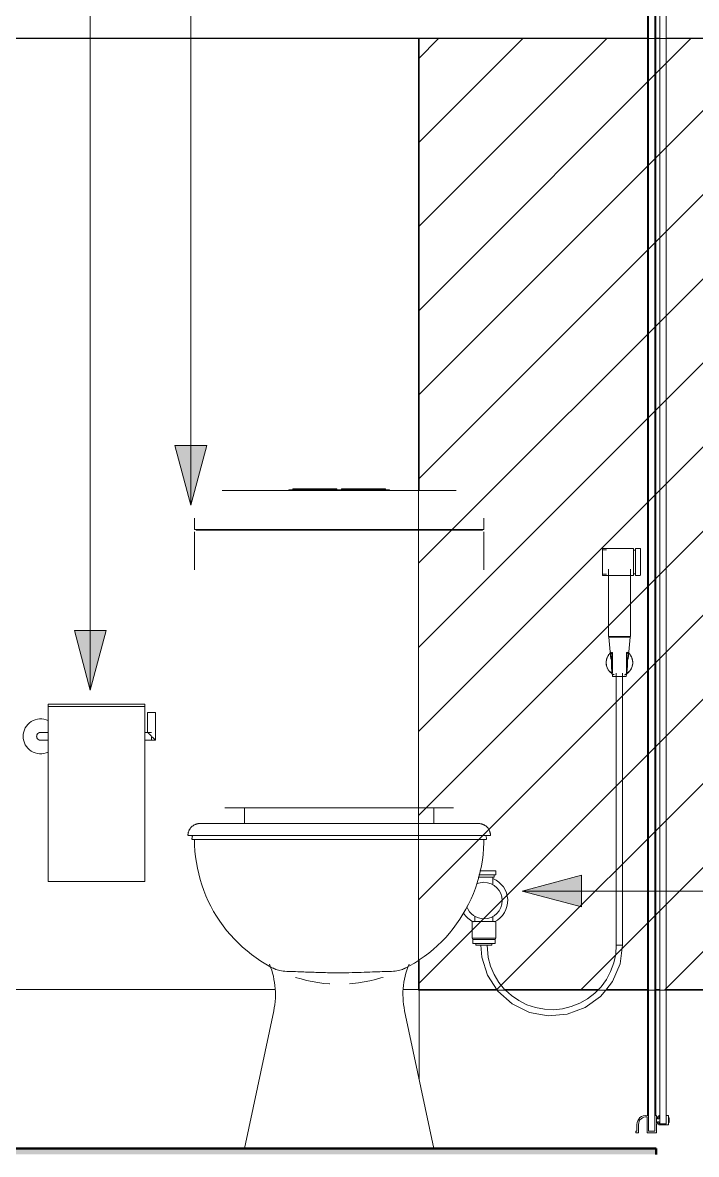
# Model space of a CAD drawing. Header units: millimetres. Extents: x 12743 to 28099, y -16955 to 3225.
# Drawn here: x 14630 to 15480, y 173 to 1600 of the extents above; entities that cross this region are included whole.
import ezdxf

# ---------------------------------------------------------------- set-up
doc = ezdxf.new("R2010")
doc.units = ezdxf.units.MM
for name, color, linetype, lineweight in [('A-DETL-GENF', 92, 'Continuous', 9), ('A-DETL-THIN', 151, 'Continuous', 9), ('A-FLOR', 192, 'Continuous', 25), ('A-FLOR-PATT', 8, 'Continuous', 25), ('A-GENM', 13, 'Continuous', 9), ('A-WALL', 113, 'Continuous', 25), ('A-WALL-PATT', 111, 'Continuous', 25), ('G-ANNO-TEXT', 231, 'Continuous', 9), ('I-FURN', 30, 'Continuous', 9), ('P-SANR-FIXT', 6, 'Continuous', 9)]:
    doc.layers.add(name, color=color, linetype=linetype, lineweight=lineweight)

# ---------------------------------------------------------------- blocks, each defined once
blk = doc.blocks.new('CRT_MGN_BNH_Box frontal F1 Tec-Vidro - CRT_MGN_BNH_Box frontal F1 Tec-Vidro-3529761-ELEVAÇÃO 2 BANHEIRO')
at = {"layer": 'A-GENM', "color": 55}
for p, q in [((15418.5, 1580), (15418.5, 2345)), ((15419.5, 1580), (15419.5, 2345)), ((15428.2, 1580), (15428.2, 2345)), ((15429.2, 1580), (15429.2, 2345)), ((15418.5, 222), (15418.5, 380)), ((15419.5, 222), (15419.5, 380)), ((15428.2, 222), (15428.2, 380)), ((15429.2, 222), (15429.2, 380)), ((15434, 222), (15433, 222)), ((15433, 222), (15433, 220.3)), ((15445, 222), (15442, 222)), ((15445, 210), (15445, 222)), ((15446, 219), (15445, 219)), ((15446, 219), (15446, 213)), ((15446, 218.6), (15446, 219)), ((15433, 211.4), (15433, 210)), ((15433, 210), (15445, 210)), ((15445, 213), (15446, 213)), ((15446, 213), (15446, 213.4))]:
    blk.add_line(p, q, dxfattribs=at)
at = {"layer": 'A-GENM', "color": 9}
for p, q in [((15418.5, 380), (15418.5, 1580)), ((15419.5, 380), (15419.5, 1580)), ((15428.2, 380), (15428.2, 1580)), ((15429.2, 380), (15429.2, 1580))]:
    blk.add_line(p, q, dxfattribs=at)
at = {"layer": 'A-GENM'}
for p, q in [((15419.9, 222), (15417.9, 222)), ((15417.9, 220), (15417.9, 200)), ((15419.9, 202), (15419.9, 222)), ((15429.9, 222), (15427.9, 222)), ((15427.9, 222), (15427.9, 202)), ((15429.9, 220.2), (15429.9, 222)), ((15433, 220.2), (15429.9, 220.2)), ((15429.9, 212.4), (15429.9, 219.2)), ((15429.9, 219.2), (15431, 219.2)), ((15431, 219.2), (15431, 217.7)), ((15431, 217.7), (15433, 217.7)), ((15433, 217.7), (15433, 220.2)), ((15405.2, 202), (15403.9, 202)), ((15403.9, 202), (15403.9, 200)), ((15403.9, 200), (15407.2, 200)), ((15405.2, 210.5), (15405.2, 202)), ((15407.2, 200), (15407.2, 210.5)), ((15417.9, 200), (15429.9, 200)), ((15427.9, 202), (15419.9, 202)), ((15431, 212.4), (15429.9, 212.4)), ((15429.9, 200), (15429.9, 211.4)), ((15429.9, 211.4), (15433, 211.4)), ((15433, 213.9), (15431, 213.9)), ((15431, 213.9), (15431, 212.4)), ((15433, 211.4), (15433, 213.9))]:
    blk.add_line(p, q, dxfattribs=at)
for radius, start in [(11.6, 84.327), (9.6, 83.1401)]:
    blk.add_arc((15416.8, 210.5), radius, start, 180, dxfattribs=at)
blk = doc.blocks.new('CRT-POR-Folha-Madeira-Face Based vidro - CRT-POR-Folha-Madeira-Face Based vidro-4438601-ELEVAÇÃO 2 BANHEIRO')
at = {"layer": 'A-GENM'}
for p, q in [((15419.9, 2353), (15419.9, 1580)), ((15427.9, 1580), (15427.9, 2353)), ((15419.9, 1580), (15419.9, 380)), ((15427.9, 380), (15427.9, 1580)), ((15419.9, 380), (15419.9, 202)), ((15427.9, 202), (15427.9, 380)), ((15419.9, 202), (15427.9, 202))]:
    blk.add_line(p, q, dxfattribs=at)
blk = doc.blocks.new('CRT-POR-Folha-Madeira-Face Based vidro - CRT-POR-Folha-Madeira-Face Based vidro-4438602-ELEVAÇÃO 2 BANHEIRO')
at = {"layer": 'A-GENM'}
for p, q in [((15434, 2381.4), (15434, 1580)), ((15442, 1580), (15442, 2381.4)), ((15434, 1580), (15434, 380)), ((15442, 380), (15442, 1580)), ((15434, 380), (15434, 211.4)), ((15442, 211.4), (15442, 380)), ((15434, 211.4), (15442, 211.4))]:
    blk.add_line(p, q, dxfattribs=at)
blk = doc.blocks.new('Bacia Sanitária - Caixa acoplada-3529764-ELEVAÇÃO 2 BANHEIRO')
at = {"layer": 'P-SANR-FIXT'}
for p, q in [((14966.2, 1011), (14966.2, 1010)), ((14966.2, 1011), (14983.2, 1011)), ((14971.2, 1012), (14971.2, 1011)), ((14971.2, 1012), (14983.2, 1012)), ((14983.2, 1012), (15014.7, 1012)), ((14983.2, 1011), (15076.2, 1011)), ((15014.7, 1012), (15026.7, 1012)), ((15026.7, 1011), (15026.7, 1012)), ((15032.7, 1012), (15032.7, 1011)), ((15032.7, 1012), (15044.7, 1012)), ((15044.7, 1012), (15076.2, 1012)), ((15076.2, 1012), (15088.2, 1012)), ((15076.2, 1011), (15093.2, 1011)), ((15088.2, 1011), (15088.2, 1012)), ((15093.2, 1010), (15093.2, 1011)), ((15163.3, 1010), (15129.7, 1010)), ((14847.2, 975), (14847.2, 961)), ((15212.2, 961), (15212.2, 975)), ((14847.2, 961), (14855.5, 961)), ((14847.2, 958), (14847.2, 910)), ((14849.2, 961), (14849.2, 960)), ((14849.2, 960), (14857.5, 960)), ((14894.6, 961), (14855.5, 961)), ((14857.5, 960), (14894.7, 960)), ((15129.7, 961), (14894.6, 961)), ((14894.7, 960), (15129.7, 960)), ((15164.7, 961), (15129.7, 961)), ((15164.6, 960), (15129.7, 960)), ((15129.7, 960), (15164.6, 960)), ((15164.6, 960), (15201.8, 960)), ((15203.8, 961), (15164.7, 961)), ((15201.8, 960), (15210.2, 960)), ((15212.2, 961), (15203.8, 961)), ((15210.2, 960), (15210.2, 961)), ((15212.2, 910), (15212.2, 958)), ((14910.1, 590), (14910.1, 610)), ((15129.7, 610), (15163.2, 610)), ((15149.2, 610), (15149.2, 590)), ((14895.8, 575), (14839, 575)), ((15129.8, 575), (14895.8, 575)), ((15163.5, 575), (15129.8, 575)), ((15220.3, 575), (15163.5, 575)), ((14899.8, 570), (14844, 570)), ((15129.4, 570), (14899.8, 570)), ((15159.5, 570), (15129.7, 570)), ((15215.1, 570), (15159.5, 570)), ((14947.1, 353.7), (14910.1, 180)), ((15149.2, 180), (15112.2, 353.7))]:
    blk.add_line(p, q, dxfattribs=at)
at = {"layer": 'P-SANR-FIXT', "flags": 128}
for points in [[(14890.2, 1010), (14885.9, 1010), (14883.3, 1010), (14882.2, 1010), (14882.2, 1010)], [(14896, 1010), (14895.7, 1010), (14895.5, 1010), (14895.2, 1010), (14895, 1010), (14894.8, 1010), (14894.5, 1010), (14894.3, 1010), (14894.1, 1010), (14893.9, 1010), (14893.6, 1010), (14893.4, 1010), (14893.2, 1010), (14893, 1010), (14892.8, 1010), (14892.6, 1010), (14892.4, 1010), (14892.2, 1010), (14892.1, 1010), (14891.9, 1010), (14891.7, 1010), (14891.6, 1010), (14891.4, 1010), (14891.3, 1010), (14891.1, 1010), (14891, 1010), (14890.9, 1010), (14890.8, 1010), (14890.7, 1010), (14890.6, 1010), (14890.5, 1010), (14890.4, 1010), (14890.4, 1010), (14890.3, 1010), (14890.3, 1010), (14890.2, 1010), (14890.2, 1010)], [(15129.7, 1010), (15023.2, 1010), (14896, 1010)], [(15169.1, 1010), (15169, 1010), (15169, 1010), (15168.9, 1010), (15168.9, 1010), (15168.8, 1010), (15168.7, 1010), (15168.6, 1010), (15168.5, 1010), (15168.4, 1010), (15168.3, 1010), (15168.2, 1010), (15168, 1010), (15167.9, 1010), (15167.8, 1010), (15167.6, 1010), (15167.4, 1010), (15167.3, 1010), (15167.1, 1010), (15166.9, 1010), (15166.7, 1010), (15166.5, 1010), (15166.3, 1010), (15166.1, 1010), (15165.9, 1010), (15165.7, 1010), (15165.5, 1010), (15165.3, 1010), (15165, 1010), (15164.8, 1010), (15164.6, 1010), (15164.3, 1010), (15164.1, 1010), (15163.9, 1010), (15163.6, 1010), (15163.4, 1010), (15163.3, 1010)], [(15177.2, 1010), (15176.3, 1010), (15173.9, 1010), (15169.9, 1010), (15169.1, 1010)], [(14857.5, 960), (14853.1, 960), (14850.3, 960), (14849.2, 960), (14849.2, 960)], [(14894.7, 960), (14893.1, 960), (14891.6, 960), (14890, 960), (14888.5, 960), (14887, 960), (14885.5, 960), (14884, 960), (14882.5, 960), (14881.1, 960), (14879.6, 960), (14878.2, 960), (14876.9, 960), (14875.5, 960), (14874.2, 960), (14873, 960), (14871.7, 960), (14870.5, 960), (14869.4, 960), (14868.3, 960), (14867.2, 960), (14866.2, 960), (14865.2, 960), (14864.3, 960), (14863.4, 960), (14862.6, 960), (14861.8, 960), (14861.1, 960), (14860.5, 960), (14859.9, 960), (14859.3, 960), (14858.8, 960), (14858.4, 960), (14858.1, 960), (14857.8, 960), (14857.5, 960), (14857.5, 960)], [(15129.7, 960), (15023.1, 960), (14894.7, 960)], [(15201.8, 960), (15201.6, 960), (15201.3, 960), (15200.9, 960), (15200.5, 960), (15200, 960), (15199.5, 960), (15198.9, 960), (15198.3, 960), (15197.6, 960), (15196.8, 960), (15196, 960), (15195.2, 960), (15194.2, 960), (15193.3, 960), (15192.3, 960), (15191.2, 960), (15190.1, 960), (15188.9, 960), (15187.8, 960), (15186.5, 960), (15185.3, 960), (15184, 960), (15182.6, 960), (15181.3, 960), (15179.9, 960), (15178.4, 960), (15177, 960), (15175.5, 960), (15174, 960), (15172.5, 960), (15171, 960), (15169.5, 960), (15167.9, 960), (15166.4, 960), (15164.8, 960), (15164.6, 960)], [(15210.2, 960), (15209.3, 960), (15206.8, 960), (15202.7, 960), (15201.8, 960)], [(14885.4, 610), (14886.2, 610), (14888.6, 610), (14892.6, 610), (14893.4, 610)], [(14893.4, 610), (14893.4, 610), (14893.5, 610), (14893.5, 610), (14893.5, 610), (14893.5, 610), (14893.6, 610), (14893.6, 610), (14893.7, 610), (14893.7, 610), (14893.8, 610), (14893.8, 610), (14893.9, 610), (14894, 610), (14894, 610), (14894.1, 610), (14894.2, 610), (14894.3, 610), (14894.3, 610), (14894.4, 610), (14894.5, 610), (14894.6, 610), (14894.7, 610), (14894.8, 610), (14894.9, 610), (14895, 610), (14895.1, 610), (14895.2, 610), (14895.3, 610), (14895.4, 610), (14895.5, 610), (14895.6, 610), (14895.7, 610), (14895.8, 610), (14896, 610), (14896.1, 610), (14896.1, 610)], [(14896.1, 610), (15036.1, 610), (15129.7, 610)], [(15163.2, 610), (15163.3, 610), (15163.4, 610), (15163.6, 610), (15163.7, 610), (15163.8, 610), (15163.9, 610), (15164, 610), (15164.1, 610), (15164.2, 610), (15164.3, 610), (15164.4, 610), (15164.5, 610), (15164.6, 610), (15164.7, 610), (15164.8, 610), (15164.9, 610), (15165, 610), (15165, 610), (15165.1, 610), (15165.2, 610), (15165.3, 610), (15165.3, 610), (15165.4, 610), (15165.5, 610), (15165.5, 610), (15165.6, 610), (15165.6, 610), (15165.7, 610), (15165.7, 610), (15165.8, 610), (15165.8, 610), (15165.8, 610), (15165.8, 610), (15165.9, 610), (15165.9, 610), (15165.9, 610)], [(15165.9, 610), (15170.2, 610), (15172.8, 610), (15173.9, 610), (15173.9, 610)], [(14838.9, 575), (14838.9, 575.6), (14838.9, 576.2), (14839, 576.8), (14839, 577.4), (14839.2, 578), (14839.3, 578.6), (14839.4, 579.1), (14839.6, 579.7), (14839.8, 580.3), (14840, 580.8), (14840.3, 581.4), (14840.6, 581.9), (14840.8, 582.5), (14841.1, 583), (14841.5, 583.5), (14841.8, 584), (14842.2, 584.4), (14842.6, 584.9), (14843, 585.3), (14843.4, 585.8), (14843.8, 586.2), (14844.3, 586.6), (14844.8, 586.9), (14845.3, 587.3), (14845.8, 587.6), (14846.3, 587.9), (14846.8, 588.2), (14847.3, 588.5), (14847.9, 588.8), (14848.4, 589), (14849, 589.2), (14849.6, 589.4), (14850.1, 589.5), (14850.7, 589.7), (14851.3, 589.8), (14851.9, 589.9), (14852.5, 589.9), (14853.1, 590), (14853.7, 590), (14853.9, 590)], [(14907.7, 590), (14901.5, 590), (14895.6, 590), (14890.1, 590), (14885, 590), (14880.2, 590), (14875.8, 590), (14871.8, 590), (14868.2, 590), (14864.9, 590), (14862.1, 590), (14859.7, 590), (14857.7, 590), (14856.1, 590), (14854.9, 590), (14854.2, 590), (14853.9, 590), (14853.9, 590)], [(14853.9, 590), (14854.1, 590), (14854.7, 590), (14855.7, 590), (14857.2, 590), (14859.1, 590), (14861.4, 590), (14864.1, 590), (14867.2, 590), (14868.2, 590)], [(15129.7, 590), (15126, 590), (15121.2, 590), (15116.2, 590), (15111, 590), (15105.8, 590), (15100.4, 590), (15094.9, 590), (15089.3, 590), (15083.6, 590), (15077.8, 590), (15072, 590), (15066.1, 590), (15060.1, 590), (15054, 590), (15048, 590), (15041.9, 590), (15035.7, 590), (15029.6, 590), (15023.5, 590), (15017.4, 590), (15011.3, 590), (15005.2, 590), (14999.2, 590), (14993.2, 590), (14987.3, 590), (14981.4, 590), (14975.6, 590), (14969.9, 590), (14964.3, 590), (14958.8, 590), (14953.4, 590), (14948.2, 590), (14943.1, 590), (14938.1, 590), (14933.2, 590), (14928.5, 590), (14924, 590), (14919.7, 590), (14915.5, 590), (14911.5, 590), (14907.7, 590)], [(15151.6, 590), (15147.8, 590), (15143.8, 590), (15139.6, 590), (15135.2, 590), (15130.7, 590), (15129.7, 590)], [(15205.4, 590), (15205.2, 590), (15204.6, 590), (15203.6, 590), (15202.1, 590), (15200.2, 590), (15197.9, 590), (15195.2, 590), (15192.1, 590), (15188.6, 590), (15184.7, 590), (15180.4, 590), (15175.7, 590), (15170.6, 590), (15165.2, 590), (15159.5, 590), (15153.3, 590), (15151.6, 590)], [(15191.1, 590), (15194.3, 590), (15197.1, 590), (15199.6, 590), (15201.6, 590), (15203.2, 590), (15204.3, 590), (15205.1, 590), (15205.4, 590), (15205.4, 590)], [(15205.4, 590), (15206, 590), (15206.6, 590), (15207.2, 589.9), (15207.8, 589.8), (15208.4, 589.7), (15209, 589.6), (15209.6, 589.4), (15210.2, 589.2), (15210.7, 589), (15211.3, 588.8), (15211.8, 588.6), (15212.4, 588.3), (15212.9, 588), (15213.4, 587.7), (15213.9, 587.4), (15214.4, 587), (15214.9, 586.7), (15215.3, 586.3), (15215.8, 585.9), (15216.2, 585.5), (15216.6, 585), (15217, 584.6), (15217.4, 584.1), (15217.7, 583.6), (15218.1, 583.1), (15218.4, 582.6), (15218.7, 582.1), (15218.9, 581.5), (15219.2, 581), (15219.4, 580.4), (15219.6, 579.9), (15219.8, 579.3), (15220, 578.7), (15220.1, 578.1), (15220.2, 577.5), (15220.3, 577), (15220.4, 576.4), (15220.4, 575.8), (15220.4, 575.2), (15220.4, 575)], [(14843.9, 570), (14843.9, 570.6), (14843.9, 571.2), (14844, 571.8), (14844, 572.4), (14844.2, 573), (14844.3, 573.6), (14844.4, 574.1), (14844.6, 574.7), (14844.7, 575)], [(15214.6, 575), (15214.8, 574.4), (15214.9, 573.9), (15215.1, 573.3), (15215.2, 572.7), (15215.3, 572.1), (15215.4, 571.5), (15215.4, 570.9), (15215.4, 570.3), (15215.4, 570)], [(14847.2, 570), (14847.3, 562.7), (14847.7, 555.4), (14848.5, 548.2), (14849.5, 540.9), (14850.8, 533.7), (14852.4, 526.6), (14854.3, 519.6), (14856.4, 512.6), (14858.8, 505.7), (14861.6, 498.9), (14864.5, 492.3), (14867.8, 485.7), (14871.3, 479.3), (14875, 473.1), (14879, 467), (14883.3, 461), (14887.7, 455.2), (14892.4, 449.7), (14897.4, 444.3), (14902.5, 439.1), (14907.8, 434.1), (14913.4, 429.3), (14919.1, 424.8), (14925, 420.5), (14931, 416.4), (14937.3, 412.6), (14943.6, 409), (14947.5, 407)], [(15129.7, 417.4), (15130.7, 418.1), (15136.7, 422.2), (15142.6, 426.6), (15148.2, 431.3), (15153.7, 436.1), (15158.9, 441.2), (15164, 446.4), (15168.8, 451.9), (15173.4, 457.6), (15177.8, 463.4), (15181.9, 469.4), (15185.8, 475.6), (15189.5, 481.9), (15192.9, 488.4), (15196, 495), (15198.9, 501.7), (15201.5, 508.5), (15203.8, 515.4), (15205.8, 522.4), (15207.6, 529.5), (15209.1, 536.7), (15210.3, 543.9), (15211.2, 551.1), (15211.8, 558.4), (15212.1, 565.7), (15212.2, 570)], [(15111.8, 407), (15118.3, 410.5), (15124.6, 414.1), (15129.7, 417.4)], [(14947.1, 353.7), (14947.8, 357.7), (14948.4, 361.6), (14948.9, 365.6), (14949.1, 369.6), (14949.3, 373.6), (14949.2, 377.6), (14949, 381.6), (14948.6, 385.6), (14948.1, 389.5), (14947.4, 393.5), (14946.6, 397.4), (14945.6, 401.3), (14944.5, 405.1), (14943.2, 408.9), (14941.7, 412.6), (14941.6, 412.8)], [(15117.7, 412.8), (15116.2, 409.1), (15114.9, 405.3), (15113.7, 401.5), (15112.7, 397.6), (15111.9, 393.7), (15111.2, 389.8), (15110.7, 385.8), (15110.3, 381.8), (15110.1, 377.8), (15110, 373.8), (15110.2, 369.8), (15110.4, 365.9), (15110.8, 361.9), (15111.4, 357.9), (15112.2, 354), (15112.2, 353.7)], [(14974.5, 396), (14981.5, 394), (14988.5, 392.2), (14995.7, 390.7), (15002.9, 389.5), (15010.1, 388.5), (15017.4, 387.9), (15018, 387.9)], [(15042.7, 388), (15046.5, 388.3), (15053.8, 389.1), (15061, 390.2), (15068.2, 391.6), (15075.3, 393.3), (15082.3, 395.3), (15084.9, 396)]]:
    blk.add_lwpolyline(points, dxfattribs=at)
at = {"layer": 'P-SANR-FIXT'}
for points in [[(14968.5, 403.4), (14965, 403.4), (14958.6, 403.8), (14951.1, 405.4), (14947.4, 407), (14945.9, 407.9)], [(15113.4, 407.9), (15111.9, 407), (15108.2, 405.4), (15100.7, 403.8), (15094.3, 403.4), (15090.8, 403.4)]]:
    blk.add_open_spline(points, degree=3, dxfattribs=at)
blk.add_open_spline([(15090.8, 403.4), (15088, 403.4), (15081.4, 403.2), (15068.7, 402.7), (15053.9, 402.1), (15036.5, 401.8), (15017.3, 401.8), (15000.9, 402.3), (14989.1, 402.7), (14978.4, 403.2), (14972, 403.4), (14968.5, 403.4)], degree=3, knots=[0, 0, 0, 0, 0.111111, 0.222222, 0.333333, 0.444444, 0.583333, 0.722222, 0.791667, 0.861111, 1, 1, 1, 1], dxfattribs=at)
blk = doc.blocks.new('Ducha Higiênica Mix_Match - Cobre Escovado-4413496-ELEVAÇÃO 2 BANHEIRO')
at = {"layer": 'P-SANR-FIXT', "color": 9}
for p, q in [((15366.8, 935.2), (15361.7, 935.2)), ((15361.7, 935.2), (15361.7, 904.7)), ((15361.7, 935.2), (15361.7, 904.7)), ((15362.2, 931.4), (15361.7, 931.4)), ((15400.7, 937), (15362.2, 937)), ((15400.7, 937), (15400.7, 903)), ((15403.2, 935), (15400.7, 935)), ((15409.1, 937), (15403.2, 937)), ((15403.2, 903), (15403.2, 937)), ((15361.7, 908.6), (15362.2, 908.6)), ((15361.7, 904.7), (15366.8, 904.7)), ((15362.2, 903), (15400.7, 903)), ((15369.2, 910.9), (15369.2, 826)), ((15397.2, 826), (15397.2, 910.9)), ((15400.7, 904.9), (15403.2, 904.9)), ((15403.2, 903), (15409.1, 903)), ((15369.2, 826), (15370.5, 825.5)), ((15369.2, 826), (15397.2, 826)), ((15370.5, 825.5), (15369.6, 825)), ((15369.6, 825), (15372.3, 797.2)), ((15396.7, 825), (15369.6, 825)), ((15371.5, 825.5), (15370.5, 825.5)), ((15370.5, 825.5), (15392.1, 825.5)), ((15392.3, 825.5), (15395.8, 825.5)), ((15394, 797.2), (15396.7, 825)), ((15395.8, 825.5), (15394.8, 825.5)), ((15395.8, 825.5), (15397.2, 826)), ((15396.7, 825), (15395.8, 825.5)), ((15374.3, 780), (15374.3, 805.8)), ((15392, 805.8), (15392, 780)), ((15373, 791), (15373, 790.4)), ((15373.2, 788.3), (15374.5, 775.6)), ((15391.8, 775.6), (15393.1, 788.3)), ((15393.3, 790.4), (15393.3, 791)), ((15374.5, 775.6), (15391.8, 775.6)), ((15379.2, 779.5), (15379.2, 436.8)), ((15387.2, 436.8), (15387.2, 779.5)), ((15212.2, 530.5), (15207.1, 530.5)), ((15227.2, 530.5), (15212.2, 530.5)), ((15227.2, 525.5), (15227.2, 530.5)), ((15212.2, 522.5), (15205.1, 522.5)), ((15212.2, 525.5), (15205.9, 525.5)), ((15227.2, 525.5), (15212.2, 525.5)), ((15225.2, 522.5), (15212.2, 522.5)), ((15223.5, 512.7), (15223.5, 522.5)), ((15225.2, 522.5), (15225.2, 525.5)), ((15200.9, 473.2), (15200.9, 466.5)), ((15223.5, 466.5), (15223.5, 473.2)), ((15197.2, 466.5), (15197.2, 445.5)), ((15212.2, 466.5), (15197.2, 466.5)), ((15227.2, 466.5), (15212.2, 466.5)), ((15227.2, 445.5), (15227.2, 466.5)), ((15197.2, 445.5), (15198.2, 443.7)), ((15212.2, 445.5), (15197.2, 445.5)), ((15198.2, 443.7), (15198.2, 438.7)), ((15212.2, 443.7), (15198.2, 443.7)), ((15227.2, 445.5), (15212.2, 445.5)), ((15226.2, 443.7), (15212.2, 443.7)), ((15226.2, 443.7), (15227.2, 445.5)), ((15226.2, 438.7), (15226.2, 443.7)), ((15212.2, 438.7), (15198.2, 438.7)), ((15202.2, 438.7), (15202.2, 436.8)), ((15212.2, 436.8), (15202.2, 436.8)), ((15226.2, 438.7), (15212.2, 438.7)), ((15222.2, 436.8), (15212.2, 436.8)), ((15222.2, 436.8), (15222.2, 438.7)), ((15379.3, 436.8), (15379.2, 436.8)), ((15381.2, 436.8), (15379.3, 436.8)), ((15381.2, 436.8), (15382.1, 436.8)), ((15383.2, 436.8), (15381.2, 436.8)), ((15382.1, 436.8), (15383.2, 436.8)), ((15383.2, 436.8), (15384.2, 436.8)), ((15385.2, 436.8), (15383.2, 436.8)), ((15384.2, 436.8), (15385.2, 436.8)), ((15386.6, 436.8), (15385.2, 436.8)), ((15387, 436.8), (15386.6, 436.8)), ((15387.2, 436.8), (15387, 436.8))]:
    blk.add_line(p, q, dxfattribs=at)
at = {"layer": 'P-SANR-FIXT', "color": 9, "flags": 128}
for points in [[(15361.7, 936.5), (15361.7, 936.5), (15361.7, 936.5), (15361.7, 936.5), (15361.7, 936.6), (15361.7, 936.6), (15361.7, 936.6), (15361.7, 936.6), (15361.7, 936.6), (15361.7, 936.7), (15361.7, 936.7), (15361.7, 936.7), (15361.7, 936.7), (15361.7, 936.7), (15361.7, 936.8), (15361.7, 936.8), (15361.8, 936.8), (15361.8, 936.8), (15361.8, 936.8), (15361.8, 936.8), (15361.8, 936.9), (15361.8, 936.9), (15361.8, 936.9), (15361.9, 936.9), (15361.9, 936.9), (15361.9, 936.9), (15361.9, 936.9), (15361.9, 936.9), (15362, 937), (15362, 937), (15362, 937), (15362, 937), (15362, 937), (15362.1, 937), (15362.1, 937), (15362.1, 937), (15362.1, 937), (15362.1, 937), (15362.2, 937), (15362.2, 937), (15362.2, 937)], [(15361.7, 935), (15361.7, 935.3), (15361.7, 935.5), (15361.7, 935.7), (15361.7, 935.9), (15361.7, 936.1), (15361.7, 936.2), (15361.7, 936.3), (15361.7, 936.4), (15361.7, 936.4), (15361.7, 936.5), (15361.7, 936.5)], [(15361.7, 936.5), (15361.7, 936.5), (15361.7, 936.4), (15361.7, 936.3), (15361.7, 936.3), (15361.7, 936.1), (15361.7, 936), (15361.7, 935.8), (15361.7, 935.6), (15361.7, 935.4), (15361.7, 935.2), (15361.7, 934.9), (15361.7, 934.6), (15361.7, 934.3), (15361.7, 933.9), (15361.7, 933.6), (15361.7, 933.2), (15361.7, 932.8), (15361.7, 932.4), (15361.7, 931.9), (15361.7, 931.5), (15361.7, 931), (15361.7, 930.5), (15361.7, 930), (15361.7, 929.4), (15361.7, 928.9), (15361.7, 928.3), (15361.7, 927.8), (15361.7, 927.2), (15361.7, 926.6), (15361.7, 926), (15361.7, 925.3), (15361.7, 924.7), (15361.7, 924.1), (15361.7, 923.4), (15361.7, 922.8), (15361.7, 922.1), (15361.7, 921.5), (15361.7, 920.8), (15361.7, 920.2), (15361.7, 919.5), (15361.7, 918.9), (15361.7, 918.2), (15361.7, 917.5), (15361.7, 916.9), (15361.7, 916.2), (15361.7, 915.6), (15361.7, 915), (15361.7, 914.4), (15361.7, 913.7), (15361.7, 913.1), (15361.7, 912.5), (15361.7, 912), (15361.7, 911.4), (15361.7, 910.8), (15361.7, 910.3), (15361.7, 909.8), (15361.7, 909.3), (15361.7, 908.8), (15361.7, 908.3), (15361.7, 907.8), (15361.7, 907.4), (15361.7, 907), (15361.7, 906.6), (15361.7, 906.2), (15361.7, 905.9), (15361.7, 905.5), (15361.7, 905.2), (15361.7, 905), (15361.7, 904.7), (15361.7, 904.5), (15361.7, 904.3), (15361.7, 904.1), (15361.7, 903.9), (15361.7, 903.8), (15361.7, 903.7), (15361.7, 903.6), (15361.7, 903.5), (15361.7, 903.5), (15361.7, 903.5)], [(15409.1, 937), (15409.2, 937), (15409.2, 937), (15409.2, 937), (15409.2, 937), (15409.2, 937), (15409.3, 937), (15409.3, 937), (15409.3, 937), (15409.3, 937), (15409.3, 937), (15409.4, 937), (15409.4, 936.9), (15409.4, 936.9), (15409.4, 936.9), (15409.4, 936.9), (15409.5, 936.9), (15409.5, 936.9), (15409.5, 936.9), (15409.5, 936.9), (15409.5, 936.8), (15409.5, 936.8), (15409.6, 936.8), (15409.6, 936.8), (15409.6, 936.8), (15409.6, 936.8), (15409.6, 936.7), (15409.6, 936.7), (15409.6, 936.7), (15409.6, 936.7), (15409.6, 936.7), (15409.7, 936.6), (15409.7, 936.6), (15409.7, 936.6), (15409.7, 936.6), (15409.7, 936.6), (15409.7, 936.5), (15409.7, 936.5), (15409.7, 936.5), (15409.7, 936.5), (15409.7, 936.5)], [(15409.7, 936.5), (15409.7, 936.5), (15409.7, 936.4), (15409.7, 936.3), (15409.7, 936.3), (15409.7, 936.1), (15409.7, 936), (15409.7, 935.8), (15409.7, 935.6), (15409.7, 935.4), (15409.7, 935.2), (15409.7, 934.9), (15409.7, 934.6), (15409.7, 934.3), (15409.7, 934), (15409.7, 933.6), (15409.7, 933.2), (15409.7, 932.8), (15409.7, 932.4), (15409.7, 931.9), (15409.7, 931.5), (15409.7, 931), (15409.7, 930.5), (15409.7, 930), (15409.7, 929.4), (15409.7, 928.9), (15409.7, 928.3), (15409.7, 927.8), (15409.7, 927.2), (15409.7, 926.6), (15409.7, 926), (15409.7, 925.3), (15409.7, 924.7), (15409.7, 924.1), (15409.7, 923.4), (15409.7, 922.8), (15409.7, 922.1), (15409.7, 921.5), (15409.7, 920.8), (15409.7, 920.2), (15409.7, 919.5), (15409.7, 918.9), (15409.7, 918.2), (15409.7, 917.5), (15409.7, 916.9), (15409.7, 916.2), (15409.7, 915.6), (15409.7, 915), (15409.7, 914.4), (15409.7, 913.7), (15409.7, 913.1), (15409.7, 912.5), (15409.7, 912), (15409.7, 911.4), (15409.7, 910.8), (15409.7, 910.3), (15409.7, 909.8), (15409.7, 909.3), (15409.7, 908.8), (15409.7, 908.3), (15409.7, 907.8), (15409.7, 907.4), (15409.7, 907), (15409.7, 906.6), (15409.7, 906.2), (15409.7, 905.9), (15409.7, 905.5), (15409.7, 905.2), (15409.7, 905), (15409.7, 904.7), (15409.7, 904.5), (15409.7, 904.3), (15409.7, 904.1), (15409.7, 903.9), (15409.7, 903.8), (15409.7, 903.7), (15409.7, 903.6), (15409.7, 903.5), (15409.7, 903.5), (15409.7, 903.5)], [(15409.7, 903.5), (15409.7, 903.5), (15409.7, 903.6), (15409.7, 903.6), (15409.7, 903.7), (15409.7, 903.8), (15409.7, 904), (15409.7, 904.2), (15409.7, 904.3), (15409.7, 904.6), (15409.7, 904.8), (15409.7, 905.1), (15409.7, 905.4), (15409.7, 905.7), (15409.7, 906), (15409.7, 906.4), (15409.7, 906.8), (15409.7, 907.2), (15409.7, 907.6), (15409.7, 908), (15409.7, 908.5), (15409.7, 909), (15409.7, 909.5), (15409.7, 910), (15409.7, 910.5), (15409.7, 911.1), (15409.7, 911.6), (15409.7, 912.2), (15409.7, 912.8), (15409.7, 913.4), (15409.7, 914), (15409.7, 914.6), (15409.7, 915.3), (15409.7, 915.9), (15409.7, 916.5), (15409.7, 917.2), (15409.7, 917.8), (15409.7, 918.5), (15409.7, 919.2), (15409.7, 919.8), (15409.7, 920.5), (15409.7, 921.1), (15409.7, 921.8), (15409.7, 922.4), (15409.7, 923.1), (15409.7, 923.7), (15409.7, 924.4), (15409.7, 925), (15409.7, 925.6), (15409.7, 926.2), (15409.7, 926.8), (15409.7, 927.4), (15409.7, 928), (15409.7, 928.6), (15409.7, 929.1), (15409.7, 929.7), (15409.7, 930.2), (15409.7, 930.7), (15409.7, 931.2), (15409.7, 931.7), (15409.7, 932.1), (15409.7, 932.6), (15409.7, 933), (15409.7, 933.4), (15409.7, 933.8), (15409.7, 934.1), (15409.7, 934.4), (15409.7, 934.7), (15409.7, 935), (15409.7, 935.3), (15409.7, 935.5), (15409.7, 935.7), (15409.7, 935.9), (15409.7, 936.1), (15409.7, 936.2), (15409.7, 936.3), (15409.7, 936.4), (15409.7, 936.4), (15409.7, 936.5), (15409.7, 936.5)], [(15361.7, 903.5), (15361.7, 903.5), (15361.7, 903.6), (15361.7, 903.6), (15361.7, 903.7), (15361.7, 903.8), (15361.7, 904), (15361.7, 904.2), (15361.7, 904.4), (15361.7, 904.6), (15361.7, 904.8), (15361.7, 905.1)], [(15362.2, 903), (15362.2, 903), (15362.2, 903), (15362.1, 903), (15362.1, 903), (15362.1, 903), (15362.1, 903), (15362, 903), (15362, 903), (15362, 903), (15362, 903), (15362, 903), (15361.9, 903), (15361.9, 903), (15361.9, 903.1), (15361.9, 903.1), (15361.9, 903.1), (15361.9, 903.1), (15361.8, 903.1), (15361.8, 903.1), (15361.8, 903.1), (15361.8, 903.2), (15361.8, 903.2), (15361.8, 903.2), (15361.7, 903.2), (15361.7, 903.2), (15361.7, 903.2), (15361.7, 903.3), (15361.7, 903.3), (15361.7, 903.3), (15361.7, 903.3), (15361.7, 903.3), (15361.7, 903.4), (15361.7, 903.4), (15361.7, 903.4), (15361.7, 903.4), (15361.7, 903.4), (15361.7, 903.5), (15361.7, 903.5), (15361.7, 903.5), (15361.7, 903.5)], [(15409.7, 903.5), (15409.7, 903.5), (15409.7, 903.5), (15409.7, 903.4), (15409.7, 903.4), (15409.7, 903.4), (15409.7, 903.4), (15409.7, 903.4), (15409.7, 903.3), (15409.6, 903.3), (15409.6, 903.3), (15409.6, 903.3), (15409.6, 903.3), (15409.6, 903.2), (15409.6, 903.2), (15409.6, 903.2), (15409.6, 903.2), (15409.6, 903.2), (15409.5, 903.2), (15409.5, 903.1), (15409.5, 903.1), (15409.5, 903.1), (15409.5, 903.1), (15409.5, 903.1), (15409.4, 903.1), (15409.4, 903.1), (15409.4, 903), (15409.4, 903), (15409.4, 903), (15409.4, 903), (15409.3, 903), (15409.3, 903), (15409.3, 903), (15409.3, 903), (15409.3, 903), (15409.2, 903), (15409.2, 903), (15409.2, 903), (15409.2, 903), (15409.1, 903), (15409.1, 903)], [(15372.8, 806.1), (15372.2, 805.6), (15371.7, 805.2), (15371.3, 804.7), (15370.8, 804.2), (15370.4, 803.7), (15369.9, 803.2), (15369.5, 802.7), (15369.2, 802.1), (15368.8, 801.6), (15368.5, 801), (15368.2, 800.4), (15367.9, 799.8), (15367.6, 799.2), (15367.4, 798.5), (15367.2, 797.9), (15367, 797.3), (15366.8, 796.6), (15366.7, 796), (15366.6, 795.3), (15366.5, 794.6), (15366.4, 794), (15366.4, 793.3), (15366.4, 792.9)], [(15399.9, 792.9), (15399.9, 793.6), (15399.8, 794.3), (15399.8, 794.9), (15399.7, 795.6), (15399.6, 796.3), (15399.4, 796.9), (15399.2, 797.6), (15399.1, 798.2), (15398.8, 798.8), (15398.6, 799.5), (15398.3, 800.1), (15398, 800.7), (15397.7, 801.3), (15397.3, 801.8), (15397, 802.4), (15396.6, 802.9), (15396.2, 803.5), (15395.7, 804), (15395.3, 804.5), (15394.8, 805), (15394.3, 805.4), (15393.8, 805.8), (15393.3, 806.3)], [(15366.4, 792.9), (15366.4, 792.3), (15366.5, 791.6), (15366.5, 790.9), (15366.6, 790.3), (15366.7, 789.6), (15366.9, 789), (15367.1, 788.3), (15367.3, 787.7), (15367.5, 787), (15367.7, 786.4), (15368, 785.8), (15368.3, 785.2), (15368.6, 784.6), (15369, 784), (15369.3, 783.5), (15369.7, 782.9), (15370.1, 782.4), (15370.6, 781.9), (15371, 781.4), (15371.5, 780.9), (15372, 780.5), (15372.5, 780), (15373, 779.6), (15373.5, 779.2), (15374.1, 778.8), (15374.7, 778.5), (15375.3, 778.2), (15375.9, 777.9), (15376.5, 777.6)], [(15389.5, 777.4), (15390.1, 777.7), (15390.7, 778), (15391.3, 778.3), (15391.9, 778.6), (15392.5, 779), (15393, 779.4), (15393.5, 779.8), (15394.1, 780.2), (15394.6, 780.7), (15395, 781.1), (15395.5, 781.6), (15395.9, 782.1), (15396.4, 782.6), (15396.8, 783.2), (15397.1, 783.7), (15397.5, 784.3), (15397.8, 784.9), (15398.1, 785.5), (15398.4, 786.1), (15398.7, 786.7), (15398.9, 787.3), (15399.1, 788), (15399.3, 788.6), (15399.5, 789.3), (15399.6, 789.9), (15399.7, 790.6), (15399.8, 791.2), (15399.9, 791.9), (15399.9, 792.6), (15399.9, 792.9)], [(15228.8, 380), (15216.6, 398.8), (15209.4, 421.7), (15208.2, 436.8)], [(15239.3, 380), (15238.3, 380.9), (15231.1, 389.7), (15225.2, 399.5), (15220.7, 410), (15217.7, 421.1), (15216.2, 436.8)], [(15379.2, 436.8), (15378.4, 425.5), (15376, 414.3), (15372, 403.5), (15366.7, 393.5), (15359.9, 384.2), (15355.8, 380)], [(15387.2, 436.8), (15383.9, 413.1), (15374.4, 390.8), (15365.8, 380)], [(15379.2, 436.8), (15379.3, 436.8), (15379.7, 436.8)], [(15379.7, 436.8), (15380.3, 436.8), (15381.2, 436.8)], [(15385.2, 436.8), (15386, 436.8), (15386.6, 436.8)], [(15386.6, 436.8), (15387, 436.8), (15387.2, 436.8)]]:
    blk.add_lwpolyline(points, dxfattribs=at)
at = {"layer": 'P-SANR-FIXT', "color": 55, "flags": 128}
for points in [[(15365.8, 380), (15359.3, 372), (15339.9, 357.9), (15317.2, 349.5), (15293.1, 347.4), (15269.5, 351.9), (15247.8, 362.5), (15229.7, 378.5), (15228.8, 380)], [(15355.8, 380), (15351.9, 376), (15342.9, 369), (15333, 363.4), (15322.4, 359.2), (15311.2, 356.5), (15299.8, 355.3), (15288.5, 355.8), (15277.2, 357.9), (15266.3, 361.6), (15256.2, 366.7), (15246.8, 373.2), (15239.3, 380)]]:
    blk.add_lwpolyline(points, dxfattribs=at)
at = {"layer": 'P-SANR-FIXT', "color": 9}
for centre, radius, start, end in [((15383.2, 792.9), 16.7, 147.7389, 153.5634), ((15383.2, 792.9), 16.7, 26.4358, 32.2355), ((15383.2, 792.9), 16.7, 161.171, 180), ((15383.2, 792.9), 16.7, 180, 186.3738), ((15383.2, 792.9), 16.7, 180, 198.829), ((15383.2, 792.9), 16.7, 206.4366, 212.2611), ((15383.2, 792.9), 16.7, 327.7645, 333.5642), ((15383.2, 792.9), 16.7, 360, 18.8399), ((15383.2, 792.9), 16.7, 341.1601, 360), ((15383.2, 792.9), 16.7, 360, 6.3907), ((15383.2, 792.9), 16.7, 230.4449, 237.3703), ((15383.2, 792.9), 16.7, 303.0136, 309.5631), ((15212.2, 492.9), 23, 90, 113.3723), ((15212.2, 492.9), 23, 270, 90), ((15212.2, 492.9), 30, 296.7451, 67.6319), ((15212.2, 492.9), 30, 211.5398, 243.2549), ((15212.2, 492.9), 23, 200.294, 270)]:
    blk.add_arc(centre, radius, start, end, dxfattribs=at)
for points, knots in [([(15372.5, 804.9), (15372.2, 804.7), (15371.8, 804.5), (15371.6, 804.4), (15371.5, 804.3), (15371.4, 804.3), (15371.4, 804.4)], [-0.98627678, -0.98627678, -0.98627678, -0.98627678, -0.94444444, -0.91666667, -0.90277778, -0.88888889, -0.88888889, -0.88888889, -0.88888889]), ([(15373, 792.9), (15373, 794.3), (15373, 796.2), (15373.1, 798.7), (15373.3, 800.2), (15373.4, 801.4), (15373.5, 802.5), (15373.7, 803.5), (15373.9, 804.3), (15374.1, 805.1), (15374.2, 805.6), (15374.3, 805.8)], [-1, -1, -1, -1, -0.75, -0.625, -0.5, -0.4375, -0.375, -0.25, -0.1875, -0.125, 0, 0, 0, 0]), ([(15392, 805.8), (15392.1, 805.6), (15392.2, 805.1), (15392.4, 804.3), (15392.6, 803.5), (15392.8, 802.5), (15392.9, 801.4), (15393, 800.2), (15393.2, 798.7), (15393.3, 796.2), (15393.3, 794.3), (15393.3, 792.9)], [-1, -1, -1, -1, -0.875, -0.8125, -0.75, -0.625, -0.5625, -0.5, -0.375, -0.25, 0, 0, 0, 0]), ([(15394.9, 804.4), (15394.9, 804.3), (15394.8, 804.3), (15394.7, 804.4), (15394.5, 804.5), (15394.1, 804.7), (15393.8, 804.9)], [-0.11111111, -0.11111111, -0.11111111, -0.11111111, -0.09722222, -0.08333333, -0.05555556, -0.0137245, -0.0137245, -0.0137245, -0.0137245]), ([(15374.3, 780), (15374.2, 780.3), (15374.1, 780.8), (15373.9, 781.6), (15373.7, 782.4), (15373.5, 783.4), (15373.4, 784.5), (15373.3, 785.6), (15373.1, 787.1), (15373, 789.7), (15373, 791.6), (15373, 792.9)], [-1, -1, -1, -1, -0.875, -0.8125, -0.75, -0.625, -0.5625, -0.5, -0.375, -0.25, 0, 0, 0, 0]), ([(15393.3, 792.9), (15393.3, 791.6), (15393.3, 789.7), (15393.2, 787.1), (15393, 785.6), (15392.9, 784.5), (15392.8, 783.4), (15392.6, 782.4), (15392.4, 781.6), (15392.2, 780.8), (15392.1, 780.3), (15392, 780)], [-1, -1, -1, -1, -0.75, -0.625, -0.5, -0.4375, -0.375, -0.25, -0.1875, -0.125, 0, 0, 0, 0]), ([(15371.4, 781.5), (15371.4, 781.5), (15371.5, 781.5), (15371.6, 781.5), (15371.9, 781.4), (15372.4, 781), (15372.8, 780.7)], [-0.1111111, -0.1111111, -0.1111111, -0.1111111, -0.0972222, -0.0833333, -0.0555556, 0, 0, 0, 0]), ([(15373.9, 779.1), (15373.6, 779.3), (15373.3, 779.6), (15372.9, 779.9), (15372.7, 780.1), (15372.6, 780.1), (15372.6, 780.2)], [-0.27777778, -0.27777778, -0.27777778, -0.27777778, -0.25, -0.23611111, -0.22916667, -0.22222222, -0.22222222, -0.22222222, -0.22222222]), ([(15393.7, 780.2), (15393.7, 780.1), (15393.6, 780.1), (15393.4, 779.9), (15393, 779.6), (15392.7, 779.3), (15392.4, 779.1)], [-0.77777778, -0.77777778, -0.77777778, -0.77777778, -0.77083333, -0.76388889, -0.75, -0.72222222, -0.72222222, -0.72222222, -0.72222222]), ([(15393.5, 780.7), (15393.9, 781), (15394.4, 781.4), (15394.7, 781.5), (15394.8, 781.5), (15394.9, 781.5), (15394.9, 781.5)], [-1, -1, -1, -1, -0.9444444, -0.9166667, -0.9027778, -0.8888889, -0.8888889, -0.8888889, -0.8888889])]:
    blk.add_open_spline(points, degree=3, knots=knots, dxfattribs=at)
for points in [[(15374.3, 805.8), (15374, 805.8), (15373.5, 805.5), (15373, 805.3), (15372.8, 805.2)], [(15393.5, 805.2), (15393.3, 805.3), (15392.8, 805.5), (15392.3, 805.8), (15392, 805.8)], [(15372.8, 780.7), (15373, 780.6), (15373.5, 780.3), (15374, 780.1), (15374.3, 780)], [(15392, 780), (15392.3, 780.1), (15392.8, 780.3), (15393.3, 780.6), (15393.5, 780.7)]]:
    blk.add_open_spline(points, degree=3, dxfattribs=at)
blk = doc.blocks.new('PAPELEIRA - PAPELEIRA-4686294-ELEVAÇÃO 2 BANHEIRO')
at = {"layer": 'I-FURN', "color": 55}
for p, q in [((14784.6, 740.5), (14662.4, 740.5)), ((14662.4, 687.5), (14662.4, 740.5)), ((14784.6, 737.5), (14662.4, 737.5)), ((14784.6, 740.5), (14784.6, 687.5)), ((14788, 730), (14788, 705)), ((14788, 730), (14793, 730)), ((14793, 730), (14798, 730)), ((14798, 695), (14798, 730)), ((14662.4, 705), (14653, 705)), ((14788, 705), (14784.6, 705)), ((14793, 705), (14784.6, 705)), ((14793, 700), (14793, 695)), ((14653, 695), (14662.4, 695)), ((14662.4, 517), (14662.4, 687.5)), ((14784.6, 695), (14798, 695)), ((14784.6, 695), (14793, 695)), ((14784.6, 687.5), (14784.6, 517)), ((14662.4, 517), (14784.6, 517))]:
    blk.add_line(p, q, dxfattribs=at)
for start, end in [(64.6338, 180), (180, 295.3662)]:
    blk.add_arc((14653, 700), 22, start, end, dxfattribs=at)
for points, knots in [([(14648, 700), (14648, 700.4), (14648.1, 701.1), (14648.4, 701.9), (14648.7, 702.5), (14649, 703), (14649.3, 703.3), (14649.6, 703.6), (14650, 704), (14650.4, 704.3), (14650.8, 704.5), (14651.1, 704.6), (14651.4, 704.7), (14651.7, 704.8), (14652.1, 704.9), (14652.4, 705), (14652.7, 705), (14652.9, 705), (14653, 705)], [0, 0, 0, 0, 0.0833333, 0.125, 0.1666667, 0.2083333, 0.2291667, 0.25, 0.2916667, 0.3333333, 0.3541667, 0.375, 0.3958333, 0.4166667, 0.4375, 0.4583333, 0.4791667, 0.5, 0.5, 0.5, 0.5]), ([(14653, 695), (14652.9, 695), (14652.7, 695), (14652.4, 695), (14652.1, 695.1), (14651.7, 695.2), (14651.4, 695.3), (14651.1, 695.4), (14650.8, 695.5), (14650.5, 695.7), (14650.2, 695.8), (14649.9, 696.1), (14649.6, 696.4), (14649.3, 696.7), (14649, 697), (14648.7, 697.5), (14648.4, 698.1), (14648.1, 698.9), (14648, 699.6), (14648, 700)], [0.5, 0.5, 0.5, 0.5, 0.5208333, 0.5416667, 0.5625, 0.5833333, 0.6041667, 0.625, 0.6458333, 0.6666667, 0.6875, 0.7083333, 0.75, 0.7708333, 0.7916667, 0.8333333, 0.875, 0.9166667, 1, 1, 1, 1]), ([(14793, 700), (14792.6, 700.4), (14791.9, 701.1), (14791.1, 701.9), (14790.6, 702.4), (14790.3, 702.8), (14789.9, 703.1), (14789.6, 703.5), (14789.3, 703.8), (14789, 704), (14788.7, 704.3), (14788.4, 704.6), (14788.1, 704.9), (14788, 705), (14788, 705)], [0, 0, 0, 0, 0.0833333, 0.125, 0.1666667, 0.1875, 0.2083333, 0.25, 0.2708333, 0.2916667, 0.3333333, 0.375, 0.4166667, 0.5, 0.5, 0.5, 0.5]), ([(14798, 695), (14798, 695), (14797.9, 695.1), (14797.7, 695.4), (14797.4, 695.7), (14797.1, 696), (14796.8, 696.2), (14796.5, 696.5), (14796.1, 696.9), (14795.6, 697.4), (14795.2, 697.8), (14794.8, 698.2), (14794.1, 698.9), (14793.5, 699.6), (14793, 700)], [0.5, 0.5, 0.5, 0.5, 0.5833333, 0.625, 0.6666667, 0.7083333, 0.7291667, 0.75, 0.7916667, 0.8333333, 0.8541667, 0.875, 0.9166667, 1, 1, 1, 1])]:
    blk.add_open_spline(points, degree=3, knots=knots, dxfattribs=at)

msp = doc.modelspace()

# ---------------------------------------------------------------- hatches: boundary and pattern name
at = {"layer": 'A-DETL-GENF'}
h = msp.add_hatch(dxfattribs=at)
h.set_pattern_fill('FP_1', style=0, pattern_type=2)
h.set_pattern_definition([(45, (13681.11, 0), (-53.033, 53.033), [])])
h.paths.add_polyline_path([(15129.651, 380), (16329.651, 380), (16329.651, 1580), (15129.651, 1580), (15129.651, 410.302)])
at = {"layer": 'A-FLOR-PATT'}
msp.add_hatch(color=256, dxfattribs=at).paths.add_polyline_path([(15429.651, 172.809), (15429.651, 180), (13329.651, 180), (13329.651, 172.809), (15415.667, 172.809)])
at = {"layer": 'A-WALL-PATT', "lineweight": 9}
h = msp.add_hatch(dxfattribs=at)
h.set_pattern_fill('FP_3', color=256, style=0, pattern_type=2)
h.set_pattern_definition([(90, (17529.7, 380), (-1200, 7e-14), []), (180, (17529.7, 380), (-1e-13, -1200), [])])
h.paths.add_polyline_path([(16321.115, 708.536), (16324.651, 710), (16323.357, 709.83), (16322.151, 709.33)])
h.paths.add_polyline_path([(16319.651, 705), (16321.115, 708.536), (16320.183, 707.167), (16319.821, 706.294)])
h.paths.add_polyline_path([(14848.983, 958), (14849.309, 958.193), (14849.218, 958.42)])
h.paths.add_polyline_path([(15208.845, 960), (15210.382, 959.776), (15210.532, 958.921), (15209.775, 959.536), (15208.897, 959.982)])
h.paths.add_polyline_path([(15209.037, 959.283), (15209.037, 958.532), (15209.117, 958.846)])
h.paths.add_polyline_path([(15211.136, 958), (15211.178, 959.064), (15211.623, 958.763)])
h.paths.add_polyline_path([(15727.984, 172.809), (15727.984, 175), (15519.651, 175), (15519.651, 180.012), (16219.651, 180.012), (16219.651, 175), (16011.317, 175), (16011.317, 172.809), (16324.651, 172.809), (16324.651, 610), (16319.651, 610), (16319.651, 1580), (15968.947, 1580), (15967.546, 1564.445), (15960.683, 1540.515), (15953.802, 1525.195), (15943.212, 1508.605), (15930.593, 1493.962), (15917.692, 1482.468), (15897.607, 1469.515), (15883.602, 1463.163), (15887.393, 1462.404), (15902.151, 1456.292), (15915.613, 1445.962), (15925.942, 1432.5), (15932.436, 1416.823), (15934.651, 1400), (15932.436, 1383.177), (15925.942, 1367.5), (15915.613, 1354.038), (15902.151, 1343.708), (15886.474, 1337.215), (15869.651, 1335), (15852.828, 1337.215), (15837.151, 1343.708), (15823.689, 1354.038), (15813.359, 1367.5), (15806.866, 1383.177), (15804.651, 1400), (15806.866, 1416.823), (15813.359, 1432.5), (15823.689, 1445.962), (15834.443, 1454.214), (15820.983, 1454.689), (15802.329, 1458.029), (15782.157, 1464.598), (15764.31, 1473.944), (15761.411, 1475.711), (15746.62, 1486.758), (15733.727, 1499.387), (15720.276, 1517.488), (15711.591, 1533.868), (15705.204, 1551.599), (15701.167, 1569.767), (15700.316, 1580), (15441.993, 1580), (15441.993, 222), (15444.993, 222), (15444.993, 218.587), (15445.993, 218.587), (15445.993, 213.413), (15444.993, 213.413), (15444.993, 210), (15432.993, 210), (15432.993, 211.391), (15429.91, 211.391), (15429.91, 200), (15417.91, 200), (15417.91, 219.988), (15410.393, 217.639), (15407.162, 210.456), (15407.162, 200), (15403.91, 200), (15403.91, 202), (15405.162, 202), (15405.162, 210.456), (15406.158, 215.159), (15408.976, 219.055), (15413.131, 221.474), (15418.529, 222), (15418.529, 1580), (14363.578, 1580), (14359.854, 1575.276), (14333.204, 1546.447), (14304.375, 1519.797), (14273.543, 1495.492), (14240.9, 1473.68), (14206.646, 1454.497), (14170.992, 1438.06), (14134.159, 1424.472), (14092.872, 1413.119), (14055.521, 1405.878), (14017.703, 1401.495), (13996.983, 1400.681), (13996.983, 1400), (13999.983, 1400), (13999.983, 1330), (13991.692, 1330), (13991.692, 1110), (14629.651, 1110), (14629.651, 430), (13339.651, 430), (13339.651, 180), (14910.158, 180), (14947.085, 353.734), (14949.188, 369.255), (14949.131, 382.03), (14945.947, 400.487), (14942.506, 410.066), (14920.827, 423.716), (14899.821, 441.74), (14879.127, 467.011), (14865.526, 490.697), (14857.404, 511.292), (14855.314, 517.173), (14852.031, 529.048), (14849.293, 543.24), (14847.188, 570), (14844.043, 570), (14844.368, 573.16), (14845.063, 575), (14839.047, 575), (14840.134, 580.745), (14842.11, 584.2), (14846.09, 587.673), (14848.105, 588.77), (14850.452, 589.603), (14857.2, 590), (14910.11, 590), (14910.11, 610), (14890.816, 610.291), (14890.816, 610), (14883.524, 610.229), (14881.067, 611.004), (14878.325, 613.082), (14877.397, 614.176), (14876.238, 616.389), (14875.543, 619.004), (14870.816, 647.794), (14859.467, 719.042), (14850.301, 815.079), (14847.309, 910), (14847.309, 958), (14848.983, 958), (14848.643, 958.846), (14849.309, 959.259), (14850.052, 959.335), (14851.24, 960), (14849.309, 960), (14849.244, 961), (14847.309, 961), (14847.309, 975), (14848.62, 984.354), (14852.38, 993.035), (14857.814, 999.957), (14865.685, 1005.699), (14873.436, 1008.859), (14882.309, 1010), (14890.235, 1009.879), (14893.091, 1010), (14966.151, 1010.024), (14966.151, 1011), (14971.151, 1011), (14971.151, 1012), (15026.651, 1012), (15026.651, 1011), (15032.651, 1011), (15032.651, 1012), (15088.151, 1012), (15088.172, 1011), (15093.151, 1011), (15093.361, 1010), (15178.053, 1009.86), (15186.761, 1008.538), (15194.838, 1005.09), (15201.973, 999.483), (15207.494, 992.147), (15210.958, 983.344), (15211.992, 975), (15211.992, 961), (15209.992, 961), (15209.707, 960), (15207.459, 959.733), (15209.775, 959.123), (15210.264, 958.823), (15210.264, 958), (15211.992, 958), (15211.868, 905.377), (15208.527, 808.422), (15199.09, 712.777), (15183.6, 618.073), (15182.49, 615.148), (15180.982, 613.08), (15179.658, 611.948), (15177.625, 610.791), (15175.81, 610.262), (15171.93, 610), (15149.192, 610), (15149.192, 590), (15206.962, 589.746), (15209.623, 589.391), (15216.389, 585.041), (15217.876, 583.353), (15220.046, 577.835), (15219.99, 575), (15214.239, 575), (15214.754, 573.598), (15215.282, 571.847), (15215.212, 570.754), (15215.096, 570), (15214.888, 570), (15212.113, 570), (15209.654, 540.923), (15207.138, 530.474), (15227.151, 530.474), (15227.151, 525.474), (15225.151, 525.474), (15225.151, 522.474), (15223.451, 522.474), (15223.451, 520.433), (15229.784, 517.206), (15236.421, 510.569), (15240.682, 502.206), (15242.151, 492.936), (15240.682, 483.665), (15236.421, 475.302), (15229.784, 468.665), (15226.009, 466.474), (15227.151, 466.474), (15227.151, 445.474), (15226.151, 443.742), (15226.009, 438.742), (15222.151, 438.742), (15222.05, 436.814), (15216.151, 436.814), (15217.738, 420.658), (15221.916, 406.694), (15228.369, 394.067), (15237.594, 381.857), (15251.556, 369.666), (15262.352, 363.471), (15271.18, 359.727), (15290.112, 355.566), (15304.861, 355.645), (15320.168, 358.6), (15332.437, 363.194), (15344.422, 370.018), (15353.41, 377.52), (15363.145, 388.851), (15370.141, 399.597), (15376.165, 415.343), (15377.463, 421.263), (15379.151, 436.814), (15379.151, 775.557), (15374.502, 775.557), (15374.168, 778.896), (15370.711, 781.867), (15368.247, 785.52), (15367.399, 787.569), (15366.844, 789.569), (15366.475, 793.499), (15367.399, 798.302), (15367.881, 799.706), (15370.447, 803.659), (15371.538, 805.152), (15369.552, 824.975), (15370.588, 824.975), (15371.486, 825.541), (15369.684, 826.041), (15369.151, 826.041), (15369.151, 902.971), (15362.195, 902.971), (15362.195, 904.739), (15361.651, 904.739), (15361.651, 935.241), (15362.195, 935.241), (15362.195, 937.008), (15400.651, 937.008), (15400.651, 935.041), (15403.151, 935.041), (15403.151, 937.008), (15409.139, 937.008), (15409.411, 926.377), (15409.509, 920.91), (15409.35, 912.711), (15409.139, 912.711), (15409.139, 902.971), (15403.151, 902.971), (15403.151, 904.939), (15400.651, 904.939), (15400.651, 902.971), (15397.151, 902.971), (15397.151, 826.041), (15395.714, 825.895), (15394.816, 825.541), (15395.714, 825.317), (15396.749, 824.975), (15394.995, 804.78), (15398.054, 800.351), (15398.902, 798.305), (15399.458, 796.302), (15399.827, 792.372), (15398.902, 787.566), (15398.421, 786.165), (15395.855, 782.212), (15394.509, 780.719), (15392.134, 778.896), (15391.8, 775.557), (15387.151, 775.557), (15386.873, 434.051), (15385.602, 422.176), (15383.021, 410.029), (15377.463, 396.523), (15368.168, 381.857), (15358.434, 371.319), (15347.728, 362.803), (15333.612, 355.238), (15321.889, 350.719), (15305.27, 347.661), (15285.92, 348.167), (15271.907, 351.114), (15258.528, 356.471), (15246.319, 363.504), (15234.454, 373.617), (15225.822, 383.485), (15219.193, 394.067), (15214.066, 404.974), (15209.818, 419.83), (15208.151, 436.814), (15202.151, 436.814), (15202.065, 438.742), (15198.151, 438.742), (15198.151, 443.742), (15197.151, 445.926), (15197.151, 466.474), (15198.293, 466.741), (15194.517, 468.665), (15187.53, 475.989), (15186.824, 477.374), (15185.448, 475.302), (15164.563, 447.103), (15136.512, 422.25), (15121.889, 412.982), (15116.483, 409.773), (15113.258, 400.201), (15110.165, 380.652), (15110.23, 368.397), (15112.217, 353.734), (15149.143, 180), (15429.651, 180), (15429.651, 172.809), (15725.722, 172.809)])
h.paths.add_polyline_path([(15432.993, 220.197), (15432.993, 222), (15433.993, 222), (15433.993, 1580), (15429.229, 1580), (15429.229, 222), (15429.91, 222), (15429.91, 220.197), (15430.993, 220.197)])
h.paths.add_polyline_path([(15419.529, 222), (15419.91, 222), (15419.91, 1580), (15419.529, 1580), (15419.529, 267.806)])
h.paths.add_polyline_path([(15427.91, 222), (15428.229, 222), (15428.229, 1580), (15427.91, 1580), (15427.91, 267.806)])
h.paths.add_polyline_path([(14784.625, 517.001), (14662.389, 517.001), (14662.389, 680.269), (14658.722, 678.75), (14653.028, 678), (14647.334, 678.75), (14642, 680.969), (14637.472, 684.444), (14633.975, 689), (14631.648, 695.293), (14631.028, 700), (14631.778, 705.694), (14633.975, 711), (14637.472, 715.556), (14642.028, 719.053), (14647.334, 721.25), (14653.722, 721.909), (14658.722, 721.25), (14662.389, 719.731), (14662.389, 740.5), (14784.625, 740.5), (14784.625, 705), (14788.028, 705), (14788.198, 730), (14798.028, 730), (14797.858, 695), (14784.625, 695), (14784.625, 552.797)])
h.paths.add_polyline_path([(15409.38, 910.17), (15409.35, 912.711), (15409.474, 911.312), (15409.425, 910.717)])
h.paths.add_polyline_path([(14847.928, 958), (14847.822, 959.283), (14847.998, 959.283)])
h.paths.add_polyline_path([(14850.316, 958.84), (14850.316, 959.328), (14850.052, 958.83)])
h.paths.add_polyline_path([(14850.86, 958), (14850.86, 958.916), (14850.793, 959.278), (14850.364, 958.766), (14850.735, 958.192)])
h.paths.add_polyline_path([(14855.782, 959), (14855.764, 959.414), (14855.584, 959.037)])
h.paths.add_polyline_path([(15203.52, 959), (15203.785, 959.611), (15204.234, 959.657), (15204.073, 959.823), (15202.793, 959.732), (15203.204, 959.414)])
h.paths.add_polyline_path([(14856.74, 960), (14856.987, 959.932), (14856.987, 960)])
h.paths.add_polyline_path([(14848.621, 959.502), (14849.309, 959.861), (14849.244, 959.673)])
h.paths.add_polyline_path([(13704.221, 1110), (13967.61, 1110), (13967.61, 1330), (13959.983, 1330), (13959.983, 1400), (13962.983, 1400), (13962.983, 1400.655), (13938.666, 1401.749), (13901.434, 1406.156), (13862.928, 1413.815), (13825.142, 1424.472), (13786.84, 1438.738), (13752.656, 1454.497), (13718.401, 1473.68), (13685.758, 1495.492), (13654.927, 1519.797), (13626.097, 1546.447), (13599.448, 1575.276), (13595.724, 1580), (13339.651, 1580), (13339.651, 1504.457), (13369.193, 1504.457), (13369.345, 1539), (13378.108, 1539), (13377.956, 1495.543), (13339.651, 1495.543), (13339.651, 1110), (13702.151, 1110)])
h.paths.add_polyline_path([(15838.966, 1461.638), (15856.321, 1463.743), (15879.403, 1470.096), (15896.275, 1477.567), (15911.148, 1487.506), (15927.527, 1502.293), (15939.896, 1517.785), (15948.945, 1533.036), (15955.942, 1550.848), (15960.391, 1570.168), (15961.106, 1580), (15708.514, 1580), (15709.966, 1564.269), (15718.586, 1537.64), (15727.712, 1520.741), (15737.794, 1506.917), (15751.571, 1493.13), (15767.334, 1481.447), (15786.223, 1471.572), (15802.478, 1465.91), (15820.983, 1462.683), (15839.801, 1461.758)])
at = {"layer": 'G-ANNO-TEXT'}
for points in [[(14842.421, 991.62), (14862.517, 1066.62), (14822.325, 1066.62)], [(14715.723, 758.344), (14735.819, 833.344), (14695.627, 833.344)], [(15260.409, 504.895), (15335.409, 484.799), (15335.409, 524.991)]]:
    msp.add_hatch(color=7, dxfattribs=at).paths.add_polyline_path(points)

# ---------------------------------------------------------------- linework, layer by layer
at = {"layer": 'A-DETL-THIN'}
for p, q in [((16329.651, 1580), (15129.651, 1580)), ((15129.651, 1580), (15129.651, 380)), ((15129.651, 380), (16329.651, 380))]:
    msp.add_line(p, q, dxfattribs=at)
at = {"layer": 'A-FLOR', "lineweight": 50}
for p, q in [((15429.651, 180), (13329.651, 180)), ((15429.651, 172.809), (15429.651, 180))]:
    msp.add_line(p, q, dxfattribs=at)
at = {"layer": 'A-WALL'}
for p, q in [((15418.529, 1580), (14363.578, 1580)), ((15419.91, 1580), (15419.529, 1580)), ((15428.229, 1580), (15427.91, 1580)), ((15433.993, 1580), (15429.229, 1580)), ((15700.425, 1580), (15441.993, 1580))]:
    msp.add_line(p, q, dxfattribs=at)
at = {"layer": 'G-ANNO-TEXT', "color": 7}
for p, q in [((14715.723, 758.344), (14715.723, 2831.973)), ((14842.421, 991.62), (14842.421, 2607.522)), ((14862.517, 1066.62), (14822.325, 1066.62)), ((14822.325, 1066.62), (14842.421, 991.62)), ((14842.421, 991.62), (14862.517, 1066.62)), ((14735.819, 833.344), (14695.627, 833.344)), ((14695.627, 833.344), (14715.723, 758.344)), ((14715.723, 758.344), (14735.819, 833.344)), ((15335.409, 524.991), (15260.409, 504.895)), ((15335.409, 484.799), (15335.409, 524.991)), ((15260.409, 504.895), (15335.409, 484.799)), ((15260.409, 504.895), (15553.4, 504.895))]:
    msp.add_line(p, q, dxfattribs=at)

# ---------------------------------------------------------------- block references
at = {"layer": 'A-GENM', "color": 55}
for name in ['CRT_MGN_BNH_Box frontal F1 Tec-Vidro - CRT_MGN_BNH_Box frontal F1 Tec-Vidro-3529761-ELEVAÇÃO 2 BANHEIRO', 'CRT-POR-Folha-Madeira-Face Based vidro - CRT-POR-Folha-Madeira-Face Based vidro-4438602-ELEVAÇÃO 2 BANHEIRO', 'CRT-POR-Folha-Madeira-Face Based vidro - CRT-POR-Folha-Madeira-Face Based vidro-4438601-ELEVAÇÃO 2 BANHEIRO']:
    msp.add_blockref(name, (0, 0), dxfattribs=at)
at = {"layer": 'I-FURN', "color": 55}
msp.add_blockref('PAPELEIRA - PAPELEIRA-4686294-ELEVAÇÃO 2 BANHEIRO', (0, 0), dxfattribs=at)
msp.add_blockref('PAPELEIRA - PAPELEIRA-4686294-ELEVAÇÃO 2 BANHEIRO', (0, 0), dxfattribs=at)
at = {"layer": 'P-SANR-FIXT', "color": 9}
for name in ['Bacia Sanitária - Caixa acoplada-3529764-ELEVAÇÃO 2 BANHEIRO', 'Ducha Higiênica Mix_Match - Cobre Escovado-4413496-ELEVAÇÃO 2 BANHEIRO']:
    msp.add_blockref(name, (0, 0), dxfattribs=at)

doc.saveas('drawing.dxf')
